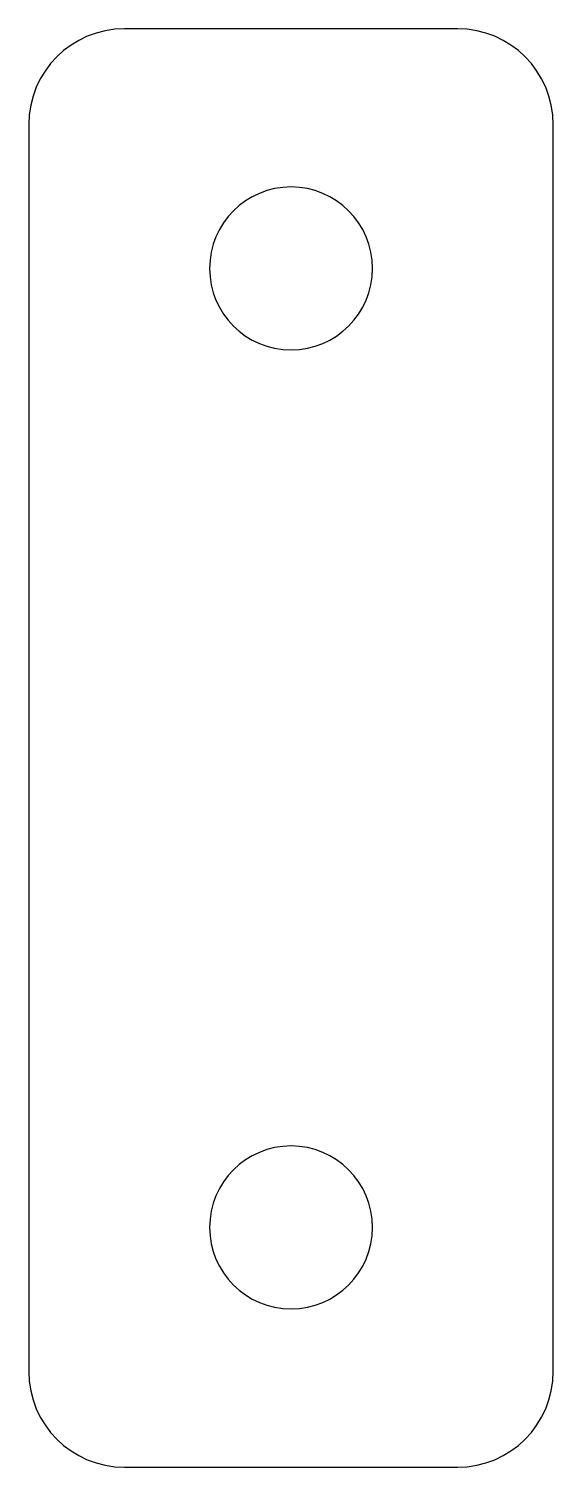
# Model space of a CAD drawing. Extents: x 1 to 1.43, y 1 to 2.18.
import ezdxf

# ---------------------------------------------------------------- set-up
doc = ezdxf.new("R2010")
doc.units = 0
doc.layers.add('3', color=7, linetype='CONTINUOUS')

msp = doc.modelspace()

# ---------------------------------------------------------------- linework, layer by layer
at = {"layer": '3', "color": 3, "linetype": 'CONTINUOUS'}
for p, q in [((1.352, 2.1811), (1.0787, 2.1811)), ((1, 2.1024), (1, 1.0787)), ((1.4307, 1.0787), (1.4307, 2.1024)), ((1.0787, 1), (1.352, 1))]:
    msp.add_line(p, q, dxfattribs=at)
for centre, radius, start, end in [((1.0787, 2.1024), 0.0787, 90, 180), ((1.352, 2.1024), 0.0787, 360, 90), ((1.2154, 1.9843), 0.0669, 360, 180), ((1.2154, 1.9843), 0.0669, 180, 360), ((1.2154, 1.1969), 0.0669, 360, 180), ((1.2154, 1.1969), 0.0669, 180, 360), ((1.0787, 1.0787), 0.0787, 180, 270), ((1.352, 1.0787), 0.0787, 270, 360)]:
    msp.add_arc(centre, radius, start, end, dxfattribs=at)

doc.saveas('drawing.dxf')
